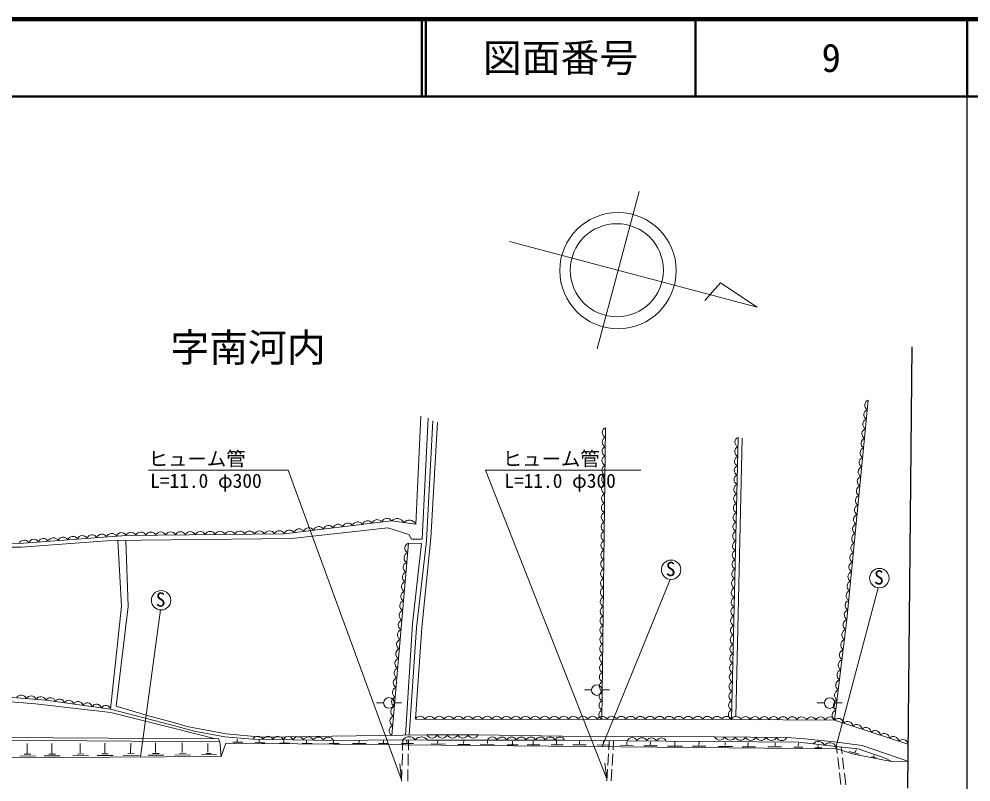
# Model space of a CAD drawing. Units: millimetres, scale not verified. Extents: x 40000 to 680000, y 20000 to 380000.
# Drawn here: x 456854 to 579500, y 281625 to 380000 of the extents above; entities that cross this region are included whole.
import ezdxf
from ezdxf.enums import TextEntityAlignment as Align

# ---------------------------------------------------------------- set-up
doc = ezdxf.new("R2010")
doc.units = ezdxf.units.MM
doc.header["$LTSCALE"] = 1000
for name, color, linetype, lineweight in [('M-BGD', 7, 'Continuous', 13), ('M-BMK-SRVR', 3, 'Continuous', 25), ('M-STR-HTXT', 7, 'Continuous', 13), ('M-STR-STRC', 7, 'Continuous', 13), ('M-TTL', 2, 'Continuous', 140), ('M-TTL-BAND', 7, 'Continuous', 25), ('M-TTL-LINE', 7, 'Continuous', 50)]:
    doc.layers.add(name, color=color, linetype=linetype, lineweight=lineweight)
doc.layers.add('M-TTL-TXT', color=7, linetype='Continuous')
doc.styles.add('ＭＳ ゴシック', font='')
doc.styles.get('ＭＳ ゴシック').set_extended_font_data('MS Gothic')

msp = doc.modelspace()

# ---------------------------------------------------------------- linework, layer by layer
at = {"layer": 'M-BGD'}
for p, q in [((507990, 314880), (508600, 328809)), ((508799, 312945), (509553, 328516)), ((509333, 312728), (510175, 328186)), ((509901, 313076), (510767, 328001)), ((532409, 327298), (531957, 289690)), ((549503, 326048), (548634, 289677)), ((549210, 290086), (550017, 325969)), ((492010, 313040), (504362, 314386)), ((504362, 314386), (507084, 313548)), ((468712, 312741), (492010, 313040)), ((470068, 304314), (469571, 312752)), ((470605, 312765), (470920, 304269)), ((507084, 313548), (507399, 312929)), ((507399, 312929), (508799, 312945)), ((508734, 301545), (509901, 313076)), ((457168, 311904), (444694, 311915)), ((457168, 311904), (468712, 312741)), ((507018, 312404), (504883, 287632)), ((507018, 312404), (508717, 312392)), ((508717, 312392), (507541, 302001)), ((508042, 301488), (509333, 312728)), ((531991, 286184), (540731, 307748)), ((562026, 285909), (567562, 306668)), ((468656, 291008), (470068, 304314)), ((470920, 304269), (469378, 291387)), ((475072, 303807), (472497, 284857)), ((506661, 287654), (507541, 302001)), ((507099, 287660), (508042, 301488)), ((507920, 289708), (508734, 301545)), ((529702, 293509), (530616, 293510)), ((531995, 293509), (532909, 293510)), ((458967, 291702), (446425, 292739)), ((468677, 290566), (458967, 291702)), ((476248, 289038), (468656, 291008)), ((469378, 291387), (473229, 290247)), ((502919, 291849), (503833, 291850)), ((505213, 291849), (506126, 291850)), ((559700, 291833), (560614, 291833)), ((561993, 291833), (562907, 291833)), ((477630, 288360), (468677, 290566)), ((473229, 290247), (477524, 289091)), ((479624, 288147), (476248, 289038)), ((477524, 289091), (478455, 288759)), ((482004, 287213), (477630, 288360)), ((478455, 288759), (483560, 287822)), ((441688, 287078), (482717, 286809)), ((482566, 287209), (441706, 287450)), ((483369, 287437), (479624, 288147)), ((482717, 286809), (482566, 287209)), ((486989, 287144), (483369, 287437)), ((488146, 287423), (483560, 287822)), ((484970, 286830), (484973, 287153)), ((497361, 286991), (486989, 287144)), ((487808, 286721), (487811, 287044)), ((509403, 287689), (488146, 287423)), ((490987, 286692), (490990, 287014)), ((506320, 287071), (497361, 286991)), ((506320, 287071), (506276, 285748)), ((509497, 287028), (506320, 287071)), ((506805, 286644), (506829, 287005)), ((507047, 287061), (507017, 285747)), ((509403, 287689), (516009, 287689)), ((517209, 287026), (509497, 287028)), ((526883, 287546), (516009, 287689)), ((527151, 287012), (517209, 287026)), ((526113, 286505), (526114, 287014)), ((546467, 287433), (526883, 287546)), ((527151, 287012), (535215, 286946)), ((546467, 287433), (555779, 287354)), ((558078, 287181), (555779, 287354)), ((561880, 286782), (558078, 287181)), ((457904, 285313), (457910, 286577)), ((461075, 285318), (461081, 286582)), ((464744, 285342), (464750, 286606)), ((467894, 285362), (467900, 286627)), ((471235, 285384), (471241, 286648)), ((474442, 285405), (474448, 286669)), ((477886, 285427), (477892, 286692)), ((481183, 285472), (481174, 286579)), ((482717, 286809), (482889, 284925)), ((483517, 286630), (482889, 284925)), ((562200, 285907), (483517, 286630)), ((484385, 286777), (485690, 286772)), ((487223, 286668), (488527, 286663)), ((490402, 286639), (491707, 286634)), ((493312, 286612), (494617, 286607)), ((493898, 286665), (493901, 286988)), ((496802, 286580), (498107, 286575)), ((497387, 286633), (497390, 286956)), ((499797, 286587), (501593, 286581)), ((500653, 286584), (500659, 286942)), ((503186, 286577), (503257, 286577)), ((503257, 286577), (504466, 286573)), ((503808, 286625), (503820, 286991)), ((506150, 286585), (507668, 286579)), ((509937, 286538), (511815, 286514)), ((510781, 286650), (510799, 286957)), ((513375, 286461), (514994, 286473)), ((514137, 286573), (514149, 286922)), ((516246, 286479), (518066, 286455)), ((517215, 286591), (517221, 286957)), ((519738, 286426), (521144, 286396)), ((520417, 286497), (520441, 286898)), ((522309, 286411), (523969, 286399)), ((523077, 286505), (523089, 286895)), ((525399, 286411), (526958, 286393)), ((528197, 286426), (529934, 286417)), ((529053, 286559), (529061, 286869)), ((531323, 286426), (532980, 286381)), ((532120, 286520), (532138, 286886)), ((532901, 286965), (532823, 285763)), ((533462, 286960), (533392, 285761)), ((534330, 286313), (535960, 286302)), ((535163, 286414), (535169, 286792)), ((540249, 286902), (535215, 286946)), ((537360, 286275), (539068, 286281)), ((538182, 286434), (538205, 286801)), ((546456, 286835), (540249, 286902)), ((540385, 286245), (542335, 286234)), ((541330, 286334), (541342, 286807)), ((543611, 286234), (545354, 286234)), ((544450, 286358), (544486, 286856)), ((557316, 286738), (546456, 286835)), ((546919, 286210), (548827, 286186)), ((547823, 286370), (547853, 286724)), ((550027, 286169), (551760, 286141)), ((550771, 286236), (550799, 286728)), ((553337, 286159), (555097, 286147)), ((554258, 286277), (554276, 286679)), ((556692, 286117), (557845, 286112)), ((557254, 286224), (557289, 286631)), ((559168, 286543), (557316, 286738)), ((562093, 286197), (559168, 286543)), ((559392, 286041), (560267, 286023)), ((559758, 286033), (559794, 286360)), ((561880, 286782), (565485, 286346)), ((562093, 286197), (564971, 285907)), ((562167, 286190), (562277, 285276)), ((564393, 285229), (562200, 285907)), ((562771, 286129), (562885, 285240)), ((564532, 285444), (564733, 285816)), ((568580, 284671), (564971, 285907)), ((565485, 286346), (571361, 284312)), ((482889, 284925), (407379, 284433)), ((456941, 284970), (458979, 285005)), ((457526, 285194), (458365, 285206)), ((460112, 284975), (462150, 285011)), ((460697, 285200), (461536, 285212)), ((463781, 284999), (465819, 285035)), ((464366, 285224), (465204, 285235)), ((466931, 285020), (468969, 285055)), ((467516, 285244), (468355, 285256)), ((470272, 285041), (472310, 285077)), ((470857, 285266), (471695, 285278)), ((473479, 285062), (475518, 285098)), ((474064, 285287), (474903, 285299)), ((476923, 285085), (478962, 285120)), ((477508, 285309), (478347, 285321)), ((480359, 285108), (482308, 285170)), ((480961, 285277), (481617, 285286)), ((506260, 285248), (506211, 283749)), ((507006, 285247), (506973, 283747)), ((532791, 285264), (532694, 283767)), ((533363, 285262), (533276, 283764)), ((562337, 284780), (562516, 283290)), ((562948, 284744), (563137, 283256)), ((563788, 285574), (565105, 285196)), ((569258, 284252), (564393, 285229)), ((566665, 284874), (567279, 284738)), ((566939, 284813), (567025, 285057)), ((569258, 284252), (568580, 284671)), ((571361, 284312), (569258, 284252)), ((506194, 283250), (506145, 281750)), ((506961, 283248), (506928, 281748)), ((532662, 283268), (532565, 281771)), ((533247, 283265), (533159, 281768)), ((562576, 282794), (562755, 281305)), ((563200, 282760), (563389, 281272))]:
    msp.add_line(p, q, dxfattribs=at)
for points in [[(566270, 330851), (563514, 302589), (561934, 289603)], [(507990, 314880), (504859, 315279), (491028, 313631), (470641, 313421), (456854, 312375), (444771, 312554)], [(468656, 291008), (460323, 292171), (446356, 293277), (443813, 292919)], [(571383, 286493), (561934, 289603), (548634, 289677), (507920, 289708)]]:
    msp.add_lwpolyline(points, dxfattribs=at)
for centre, radius in [((540865, 308991), 1250), ((567696, 307911), 1250), ((475154, 305054), 1250), ((531298, 293473), 683), ((504515, 291814), 683), ((561296, 291797), 683)]:
    msp.add_circle(centre, radius, dxfattribs=at)
for centre, radius, start, end in [((566486, 330209), 676, 108.54439, 240.31415), ((566366, 328981), 676, 108.54439, 240.31415), ((566246, 327752), 676, 108.54439, 240.31415), ((532662, 326688), 660, 112.50891, 246.11263), ((566126, 326523), 676, 108.54439, 240.31415), ((532647, 325475), 660, 112.50891, 246.11263), ((549748, 325435), 660, 111.80715, 245.45644), ((566006, 325294), 676, 108.54439, 240.31415), ((532633, 324262), 660, 112.50891, 246.11263), ((549719, 324223), 660, 111.80715, 245.45644), ((565886, 324066), 676, 108.54439, 240.31415), ((532618, 323048), 660, 112.50891, 246.11263), ((549690, 323011), 660, 111.80715, 245.45644), ((565766, 322837), 676, 108.54439, 240.31415), ((532604, 321835), 660, 112.50891, 246.11263), ((549661, 321798), 660, 111.80715, 245.45644), ((565647, 321608), 676, 108.54439, 240.31415), ((532589, 320622), 660, 112.50891, 246.11263), ((549632, 320586), 660, 111.80715, 245.45644), ((565527, 320379), 676, 108.54439, 240.31415), ((532574, 319409), 660, 112.50891, 246.11263), ((549603, 319373), 660, 111.80715, 245.45644), ((565407, 319150), 676, 108.54439, 240.31415), ((532560, 318196), 660, 112.50891, 246.11263), ((549574, 318161), 660, 111.80715, 245.45644), ((565287, 317922), 676, 108.54439, 240.31415), ((532545, 316983), 660, 112.50891, 246.11263), ((549545, 316949), 660, 111.80715, 245.45644), ((565167, 316693), 676, 108.54439, 240.31415), ((501752, 314605), 701, 32.22743, 161.36473), ((503009, 314755), 701, 32.22743, 161.36473), ((504266, 314905), 701, 32.22743, 161.36473), ((505569, 314606), 978, 28.96806, 136.51249), ((507134, 314407), 978, 28.96806, 136.51249), ((532531, 315770), 660, 112.50891, 246.11263), ((549516, 315736), 660, 111.80715, 245.45644), ((565047, 315464), 676, 108.54439, 240.31415), ((486572, 313277), 707, 26.3464, 154.8303), ((487846, 313291), 707, 26.3464, 154.8303), ((489120, 313304), 707, 26.3464, 154.8303), ((490395, 313317), 707, 26.3464, 154.8303), ((491693, 313407), 701, 32.22743, 161.36473), ((492950, 313557), 701, 32.22743, 161.36473), ((494207, 313706), 701, 32.22743, 161.36473), ((495465, 313856), 701, 32.22743, 161.36473), ((496722, 314006), 701, 32.22743, 161.36473), ((497979, 314156), 701, 32.22743, 161.36473), ((499237, 314306), 701, 32.22743, 161.36473), ((500494, 314456), 701, 32.22743, 161.36473), ((532516, 314556), 660, 112.50891, 246.11263), ((549487, 314524), 660, 111.80715, 245.45644), ((564927, 314235), 676, 108.54439, 240.31415), ((457503, 312129), 694, 29.3944, 159.28895), ((458756, 312224), 694, 29.3944, 159.28895), ((460009, 312320), 694, 29.3944, 159.28895), ((461263, 312415), 694, 29.3944, 159.28895), ((462516, 312510), 694, 29.3944, 159.28895), ((463770, 312605), 694, 29.3944, 159.28895), ((465023, 312700), 694, 29.3944, 159.28895), ((466276, 312795), 694, 29.3944, 159.28895), ((467530, 312891), 694, 29.3944, 159.28895), ((468783, 312986), 694, 29.3944, 159.28895), ((470037, 313081), 694, 29.3944, 159.28895), ((471281, 313120), 707, 26.3464, 154.8303), ((472556, 313134), 707, 26.3464, 154.8303), ((473830, 313147), 707, 26.3464, 154.8303), ((475104, 313160), 707, 26.3464, 154.8303), ((476378, 313173), 707, 26.3464, 154.8303), ((477652, 313186), 707, 26.3464, 154.8303), ((478927, 313199), 707, 26.3464, 154.8303), ((480201, 313212), 707, 26.3464, 154.8303), ((481475, 313225), 707, 26.3464, 154.8303), ((482749, 313238), 707, 26.3464, 154.8303), ((484024, 313251), 707, 26.3464, 154.8303), ((485298, 313264), 707, 26.3464, 154.8303), ((532502, 313343), 660, 112.50891, 246.11263), ((549459, 313312), 660, 111.80715, 245.45644), ((564808, 313007), 676, 108.54439, 240.31415), ((507247, 311760), 683, 109.55062, 240.59914), ((532472, 310917), 660, 112.50891, 246.11263), ((532487, 312130), 660, 112.50891, 246.11263), ((549430, 312099), 660, 111.80715, 245.45644), ((564688, 311778), 676, 108.54439, 240.31415), ((507140, 310522), 683, 109.55062, 240.59914), ((532458, 309704), 660, 112.50891, 246.11263), ((549401, 310887), 660, 111.80715, 245.45644), ((564568, 310549), 676, 108.54439, 240.31415), ((507033, 309283), 683, 109.55062, 240.59914), ((532443, 308491), 660, 112.50891, 246.11263), ((549343, 308462), 660, 111.80715, 245.45644), ((549372, 309675), 660, 111.80715, 245.45644), ((564448, 309320), 676, 108.54439, 240.31415), ((506926, 308044), 683, 109.55062, 240.59914), ((532429, 307278), 660, 112.50891, 246.11263), ((549314, 307250), 660, 111.80715, 245.45644), ((564328, 308091), 676, 108.54439, 240.31415), ((506820, 306806), 683, 109.55062, 240.59914), ((532414, 306065), 660, 112.50891, 246.11263), ((549285, 306038), 660, 111.80715, 245.45644), ((564208, 306863), 676, 108.54439, 240.31415), ((506713, 305567), 683, 109.55062, 240.59914), ((532399, 304851), 660, 112.50891, 246.11263), ((549256, 304825), 660, 111.80715, 245.45644), ((564089, 305634), 676, 108.54439, 240.31415), ((506606, 304329), 683, 109.55062, 240.59914), ((532385, 303638), 660, 112.50891, 246.11263), ((549227, 303613), 660, 111.80715, 245.45644), ((563969, 304405), 676, 108.54439, 240.31415), ((506499, 303090), 683, 109.55062, 240.59914), ((532370, 302425), 660, 112.50891, 246.11263), ((549198, 302401), 660, 111.80715, 245.45644), ((563849, 303176), 676, 108.54439, 240.31415), ((506393, 301852), 683, 109.55062, 240.59914), ((532356, 301212), 660, 112.50891, 246.11263), ((549169, 301188), 660, 111.80715, 245.45644), ((563767, 301899), 735, 110.16401, 235.95837), ((506286, 300613), 683, 109.55062, 240.59914), ((532341, 299999), 660, 112.50891, 246.11263), ((549140, 299976), 660, 111.80715, 245.45644), ((563609, 300601), 735, 110.16401, 235.95837), ((506179, 299374), 683, 109.55062, 240.59914), ((532326, 298786), 660, 112.50891, 246.11263), ((549111, 298764), 660, 111.80715, 245.45644), ((563451, 299302), 735, 110.16401, 235.95837), ((506073, 298136), 683, 109.55062, 240.59914), ((532312, 297573), 660, 112.50891, 246.11263), ((549082, 297551), 660, 111.80715, 245.45644), ((563293, 298003), 735, 110.16401, 235.95837), ((505966, 296897), 683, 109.55062, 240.59914), ((532297, 296360), 660, 112.50891, 246.11263), ((549053, 296339), 660, 111.80715, 245.45644), ((563135, 296705), 735, 110.16401, 235.95837), ((505859, 295659), 683, 109.55062, 240.59914), ((532283, 295146), 660, 112.50891, 246.11263), ((549024, 295126), 660, 111.80715, 245.45644), ((562977, 295406), 735, 110.16401, 235.95837), ((505752, 294420), 683, 109.55062, 240.59914), ((532268, 293933), 660, 112.50891, 246.11263), ((548995, 293914), 660, 111.80715, 245.45644), ((562819, 294108), 735, 110.16401, 235.95837), ((505646, 293182), 683, 109.55062, 240.59914), ((532253, 292720), 660, 112.50891, 246.11263), ((548966, 292702), 660, 111.80715, 245.45644), ((562661, 292809), 735, 110.16401, 235.95837), ((457124, 292116), 707, 21.20521, 149.73473), ((458394, 292016), 707, 21.20521, 149.73473), ((459663, 291915), 707, 21.20521, 149.73473), ((460883, 291839), 652, 14.76969, 149.34852), ((462074, 291673), 652, 14.76969, 149.34852), ((463264, 291507), 652, 14.76969, 149.34852), ((464455, 291340), 652, 14.76969, 149.34852), ((505539, 291943), 683, 109.55062, 240.59914), ((532239, 291507), 660, 112.50891, 246.11263), ((548937, 291489), 660, 111.80715, 245.45644), ((562503, 291511), 735, 110.16401, 235.95837), ((465645, 291174), 652, 14.76969, 149.34852), ((466836, 291008), 652, 14.76969, 149.34852), ((468026, 290842), 652, 14.76969, 149.34852), ((505432, 290704), 683, 109.55062, 240.59914), ((532224, 290294), 660, 112.50891, 246.11263), ((548908, 290277), 660, 111.80715, 245.45644), ((562345, 290212), 735, 110.16401, 235.95837), ((505325, 289466), 683, 109.55062, 240.59914), ((508536, 289432), 676, 24.03637, 155.87627), ((509770, 289431), 676, 24.03637, 155.87627), ((511004, 289430), 676, 24.03637, 155.87627), ((512238, 289429), 676, 24.03637, 155.87627), ((513472, 289428), 676, 24.03637, 155.87627), ((514705, 289427), 676, 24.03637, 155.87627), ((515939, 289426), 676, 24.03637, 155.87627), ((517173, 289425), 676, 24.03637, 155.87627), ((518407, 289424), 676, 24.03637, 155.87627), ((519640, 289424), 676, 24.03637, 155.87627), ((520874, 289423), 676, 24.03637, 155.87627), ((522108, 289422), 676, 24.03637, 155.87627), ((523342, 289421), 676, 24.03637, 155.87627), ((524576, 289420), 676, 24.03637, 155.87627), ((525809, 289419), 676, 24.03637, 155.87627), ((527043, 289418), 676, 24.03637, 155.87627), ((528277, 289417), 676, 24.03637, 155.87627), ((529511, 289416), 676, 24.03637, 155.87627), ((530744, 289415), 676, 24.03637, 155.87627), ((531978, 289414), 676, 24.03637, 155.87627), ((533212, 289413), 676, 24.03637, 155.87627), ((534446, 289412), 676, 24.03637, 155.87627), ((535680, 289411), 676, 24.03637, 155.87627), ((536913, 289410), 676, 24.03637, 155.87627), ((538147, 289409), 676, 24.03637, 155.87627), ((539381, 289408), 676, 24.03637, 155.87627), ((540615, 289408), 676, 24.03637, 155.87627), ((541848, 289407), 676, 24.03637, 155.87627), ((543082, 289406), 676, 24.03637, 155.87627), ((544316, 289405), 676, 24.03637, 155.87627), ((545550, 289404), 676, 24.03637, 155.87627), ((546784, 289403), 676, 24.03637, 155.87627), ((548017, 289402), 676, 24.03637, 155.87627), ((549237, 289417), 657, 22.69881, 156.66669), ((550446, 289410), 657, 22.69881, 156.66669), ((551656, 289404), 657, 22.69881, 156.66669), ((552865, 289397), 657, 22.69881, 156.66669), ((554074, 289390), 657, 22.69881, 156.66669), ((555283, 289383), 657, 22.69881, 156.66669), ((556492, 289377), 657, 22.69881, 156.66669), ((557701, 289370), 657, 22.69881, 156.66669), ((558910, 289363), 657, 22.69881, 156.66669), ((560119, 289357), 657, 22.69881, 156.66669), ((561328, 289350), 657, 22.69881, 156.66669), ((562436, 289140), 683, 6.2692, 137.2867), ((505219, 288227), 683, 109.55062, 240.59914), ((563617, 288751), 683, 6.2692, 137.2867), ((564798, 288362), 683, 6.2692, 137.2867), ((565979, 287973), 683, 6.2692, 137.2867), ((567160, 287585), 683, 6.2692, 137.2867), ((487633, 286809), 725, 25.80536, 152.50581), ((488929, 286790), 725, 25.80536, 152.50581), ((490226, 286771), 725, 25.80536, 152.50581), ((491522, 286752), 725, 25.80536, 152.50581), ((492818, 286733), 725, 25.80536, 152.50581), ((494115, 286714), 725, 25.80536, 152.50581), ((495411, 286695), 725, 25.80536, 152.50581), ((496708, 286676), 725, 25.80536, 152.50581), ((507106, 286472), 989, 35.76219, 142.67965), ((508694, 286450), 989, 35.76219, 142.67965), ((510063, 288034), 746, 207.612, 332.388), ((511384, 288034), 746, 207.612, 332.388), ((512706, 288034), 746, 207.612, 332.388), ((514027, 288034), 746, 207.612, 332.388), ((515348, 288034), 746, 207.612, 332.388), ((517830, 286742), 683, 24.38589, 155.46092), ((519072, 286741), 683, 24.38589, 155.46092), ((520315, 286739), 683, 24.38589, 155.46092), ((521558, 286737), 683, 24.38589, 155.46092), ((522801, 286736), 683, 24.38589, 155.46092), ((524044, 286734), 683, 24.38589, 155.46092), ((525287, 286732), 683, 24.38589, 155.46092), ((526529, 286731), 683, 24.38589, 155.46092), ((535842, 286646), 695, 24.60514, 154.38615), ((537100, 286635), 695, 24.60514, 154.38615), ((538359, 286623), 695, 24.60514, 154.38615), ((539617, 286612), 695, 24.60514, 154.38615), ((547136, 287781), 753, 207.46436, 331.55415), ((548466, 287769), 753, 207.46436, 331.55415), ((549796, 287758), 753, 207.46436, 331.55415), ((551126, 287746), 753, 207.46436, 331.55415), ((552456, 287735), 753, 207.46436, 331.55415), ((553786, 287724), 753, 207.46436, 331.55415), ((555117, 287712), 753, 207.46436, 331.55415), ((568341, 287196), 683, 6.2692, 137.2867), ((569523, 286807), 683, 6.2692, 137.2867), ((570704, 286418), 683, 6.2692, 137.2867), ((559843, 285982), 877, 26.22496, 140.29492), ((561306, 285809), 877, 26.22496, 140.29492)]:
    msp.add_arc(centre, radius, start, end, dxfattribs=at)
at = {"layer": 'M-BMK-SRVR'}
msp.add_line((571902, 337714), (571325, 280821), dxfattribs=at)
at = {"layer": 'M-STR-HTXT'}
for p, q in [((473548, 321828), (491548, 321828)), ((491548, 321828), (506150, 281897)), ((516968, 321828), (536968, 321828)), ((516968, 321828), (532580, 282013)), ((506150, 281897), (505933, 283947)), ((532580, 282013), (532316, 284057))]:
    msp.add_line(p, q, dxfattribs=at)
at = {"layer": 'M-STR-STRC'}
for p, q in [((536734, 357751), (531342, 337455)), ((520024, 351325), (551946, 342846)), ((547218, 345970), (545229, 343724)), ((551946, 342846), (547218, 345970))]:
    msp.add_line(p, q, dxfattribs=at)
for centre, radius in [((534027, 347562), 7500), ((533877, 347611), 6000)]:
    msp.add_circle(centre, radius, dxfattribs=at)
at = {"layer": 'M-TTL'}
msp.add_line((680000, 380000), (40000, 380000), dxfattribs=at)
at = {"layer": 'M-TTL-BAND'}
msp.add_line((579000, 20000), (579000, 370000), dxfattribs=at)
at = {"layer": 'M-TTL-LINE'}
for p, q in [((508747, 380000), (508747, 370000)), ((509247, 380000), (509247, 370000)), ((543997, 380000), (543997, 370000)), ((579000, 380000), (579000, 370000)), ((40000, 370000), (680000, 370000))]:
    msp.add_line(p, q, dxfattribs=at)

# ---------------------------------------------------------------- texts
at = {"layer": 'M-BGD', "style": 'ＭＳ ゴシック'}
for s, height, p in [('字南河内', 3666, (476356, 334706)), ('S', 1833, (540187, 307617)), ('S', 1833, (567017, 306537)), ('S', 1833, (474475, 303680))]:
    msp.add_text(s, height=height, dxfattribs=at).set_placement(p, align=Align.BOTTOM_LEFT)
at = {"layer": 'M-STR-HTXT', "style": 'ＭＳ ゴシック'}
for s, p in [('ヒューム管', (473548, 321828)), ('ヒューム管', (519172, 321828)), ('L=11.0 φ300', (473755, 319000)), ('L=11.0 φ300', (519379, 319000))]:
    msp.add_text(s, height=1833, dxfattribs=at).set_placement(p, align=Align.BOTTOM_LEFT)
at = {"layer": 'M-TTL-TXT', "style": 'ＭＳ ゴシック'}
for s, p in [('図面番号', (526622, 375000)), ('9', (561497, 375000))]:
    msp.add_text(s, height=3666, dxfattribs=at).set_placement(p, align=Align.MIDDLE_CENTER)

doc.saveas('drawing.dxf')
